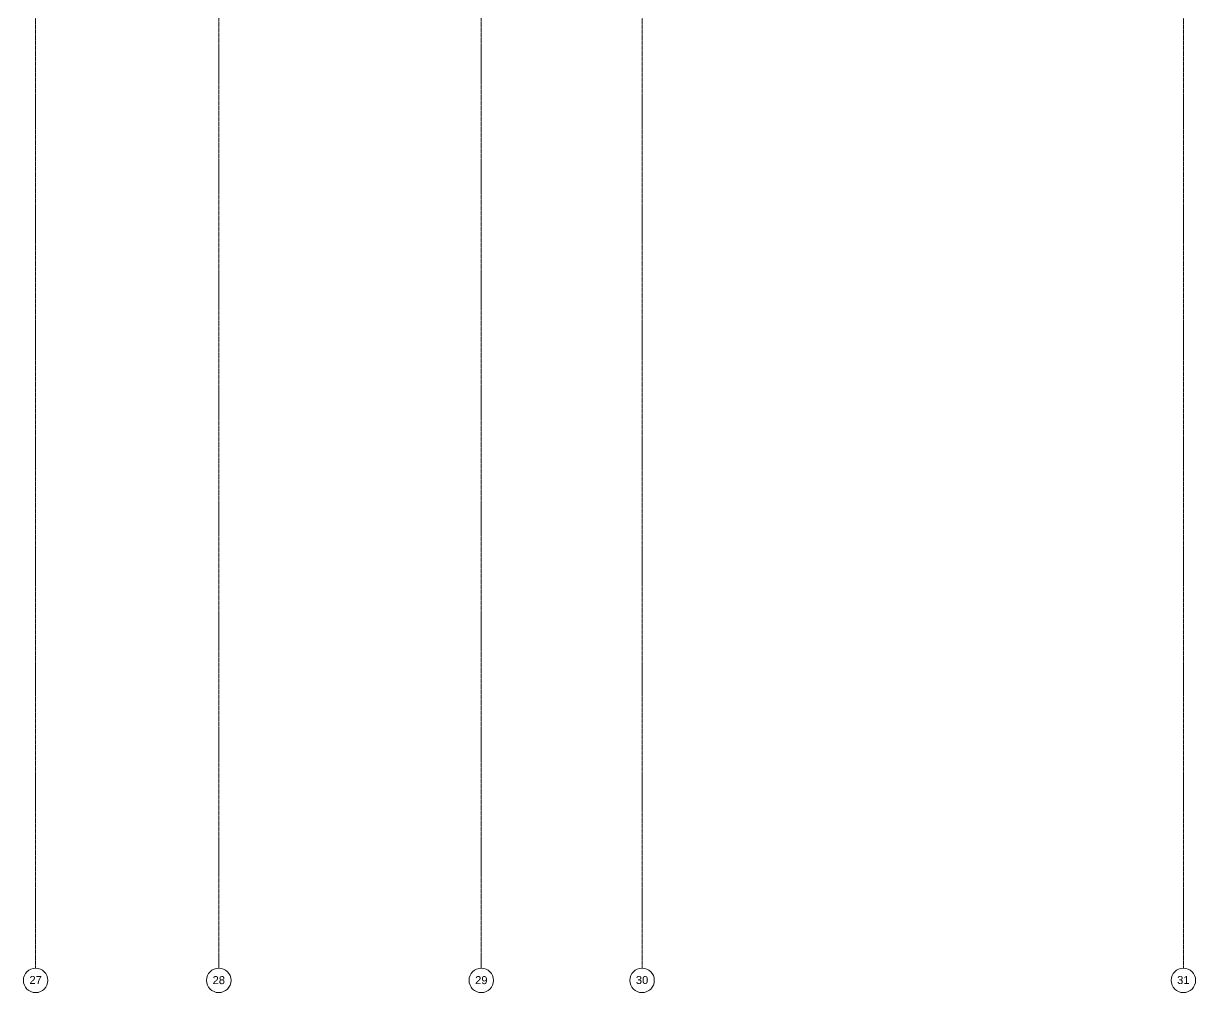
# Model space of a CAD drawing. Header units: inches. Extents: x -6295 to 241, y -496 to 3079.
# Drawn here: x -570 to 6, y -496 to -20 of the extents above; entities that cross this region are included whole.
import ezdxf

# ---------------------------------------------------------------- set-up
doc = ezdxf.new("R2010")
doc.units = ezdxf.units.IN
doc.header["$MEASUREMENT"] = 0
doc.linetypes.add('Grid Line', pattern=[0.875, 0.5, -0.125, 0.125, -0.125])
doc.layers.add('S-GRID', color=1, linetype='Continuous', lineweight=9)
doc.layers.add('S-GRID-IDEN', color=1, linetype='Continuous', lineweight=13)
doc.styles.add('Arial', font='arial.ttf', dxfattribs={"height": 3.934132})

# ---------------------------------------------------------------- blocks, each defined once
blk = doc.blocks.new('Grid - 3_16_-139788-MAIN LEVEL')
at = {"layer": 'S-GRID-IDEN'}
blk.add_circle((0, 0), 0.188, dxfattribs=at)

msp = doc.modelspace()

# ---------------------------------------------------------------- linework, layer by layer
at = {"layer": 'S-GRID', "linetype": 'Grid Line'}
for p, q in [((-474, -484.26), (-474, 1771.74)), ((-345, -484.26), (-345, 1771.74))]:
    msp.add_line(p, q, dxfattribs=at)

# ---------------------------------------------------------------- block references
at = {"layer": 'S-GRID-IDEN', "xscale": 31.99999999999999, "yscale": 31.99999999999999, "zscale": 31.99999999999999, "rotation": 180}
for p in [(-564, -490.26), (-266, -490.26), (0, -490.26)]:
    msp.add_blockref('Grid - 3_16_-139788-MAIN LEVEL', p, dxfattribs=at)
at = {"layer": 'S-GRID-IDEN', "xscale": 31.99999999999999, "yscale": 31.99999999999999, "zscale": 31.99999999999999}
for p in [(-474, -490.26), (-345, -490.26)]:
    msp.add_blockref('Grid - 3_16_-139788-MAIN LEVEL', p, dxfattribs=at)

# ---------------------------------------------------------------- next in the draw order: texts
at = {"layer": 'S-GRID-IDEN', "lineweight": 9, "char_height": 3.934, "width": 7.296, "attachment_point": 2, "line_spacing_factor": 0.938532, "style": 'Arial', "bg_fill": 3, "box_fill_scale": 1.25, "bg_fill_color": 0, "bg_fill_transparency": 0}
for s, insert in [('27', (-564, -488.11)), ('28', (-474, -488.17)), ('29', (-345, -488.17)), ('30', (-266, -488.11)), ('31', (0, -488.11))]:
    msp.add_mtext(s, dxfattribs=dict(at, insert=insert))

# ---------------------------------------------------------------- next in the draw order: linework, layer by layer
at = {"layer": 'S-GRID', "linetype": 'Grid Line'}
for p, q in [((-564, 1771.74), (-564, -484.26)), ((-266, 1771.74), (-266, -484.26)), ((0, 1771.74), (0, -484.26))]:
    msp.add_line(p, q, dxfattribs=at)

doc.saveas('drawing.dxf')
